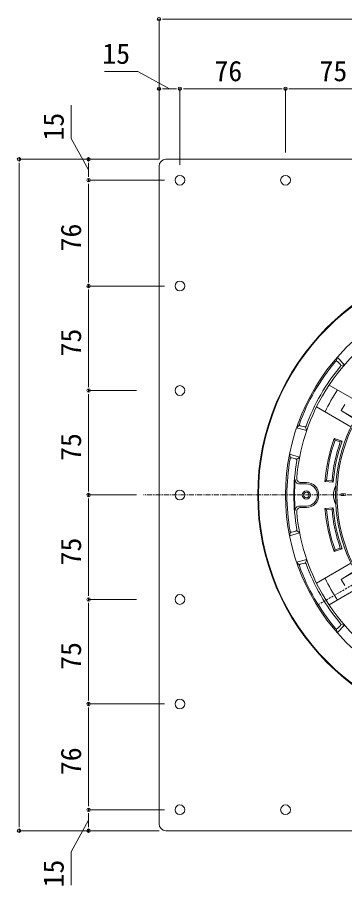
# Model space of a CAD drawing. Units: millimetres, scale not verified. Extents: x -1380 to 1380, y -955 to 955.
# Drawn here: x -793 to -557, y -55 to 568 of the extents above; entities that cross this region are included whole.
import ezdxf
from ezdxf.enums import TextEntityAlignment as Align

# ---------------------------------------------------------------- set-up
doc = ezdxf.new("R2010")
doc.units = ezdxf.units.MM
doc.header["$LTSCALE"] = 3
doc.linetypes.add('USER1', pattern=[2, 1.25, -0.25, 0.25, -0.25])
doc.linetypes.add('USER3', pattern=[0.75, 0.5, -0.25])
for name, color, linetype, lineweight in [('0-0_0', 7, 'Continuous', 15), ('0-2_L-2', 7, 'Continuous', 18), ('0-3_L-1', 7, 'Continuous', 18), ('0-4_L-5', 2, 'USER1', 18), ('0-9_SUNPO', 7, 'Continuous', 18), ('0-B_L-1a', 3, 'Continuous', 18), ('0-C_L-1b', 150, 'Continuous', 18)]:
    doc.layers.add(name, color=color, linetype=linetype, lineweight=lineweight)
doc.styles.add('ＭＳ ゴシック', font='')
doc.styles.get('ＭＳ ゴシック').set_extended_font_data('MS Gothic')

msp = doc.modelspace()

# ---------------------------------------------------------------- linework, layer by layer
at = {"layer": '0-0_0'}
for p, q in [((-692.182, 566.667), (-689.682, 566.667)), ((-688.432, 566.667), (-685.932, 566.667)), ((-692.182, 516.667), (-689.682, 516.667)), ((-688.432, 516.667), (-685.932, 516.667)), ((-678.432, 516.667), (-680.932, 516.667)), ((-674.682, 516.667), (-677.182, 516.667)), ((-677.182, 516.667), (-674.682, 516.667)), ((-673.432, 516.667), (-670.932, 516.667)), ((-602.432, 516.667), (-604.932, 516.667)), ((-598.682, 516.667), (-601.182, 516.667)), ((-601.182, 516.667), (-598.682, 516.667)), ((-597.432, 516.667), (-594.932, 516.667)), ((-791.599, 467.25), (-791.599, 464.75)), ((-791.599, 463.5), (-791.599, 461)), ((-741.599, 467.25), (-741.599, 464.75)), ((-741.599, 463.5), (-741.599, 461)), ((-741.599, 453.5), (-741.599, 456)), ((-741.599, 452.25), (-741.599, 449.75)), ((-741.599, 449.75), (-741.599, 452.25)), ((-741.599, 448.5), (-741.599, 446)), ((-741.599, 377.5), (-741.599, 380)), ((-741.599, 373.75), (-741.599, 376.25)), ((-741.599, 376.25), (-741.599, 373.75)), ((-741.599, 372.5), (-741.599, 370)), ((-741.599, 302.5), (-741.599, 305)), ((-741.599, 301.25), (-741.599, 298.75)), ((-741.599, 298.75), (-741.599, 301.25)), ((-741.599, 297.5), (-741.599, 295)), ((-741.599, 227.5), (-741.599, 230)), ((-741.599, 223.75), (-741.599, 226.25)), ((-741.599, 226.25), (-741.599, 223.75)), ((-741.599, 222.5), (-741.599, 220)), ((-741.599, 152.5), (-741.599, 155)), ((-741.599, 148.75), (-741.599, 151.25)), ((-741.599, 151.25), (-741.599, 148.75)), ((-741.599, 147.5), (-741.599, 145)), ((-741.599, 77.5), (-741.599, 80)), ((-741.599, 76.25), (-741.599, 73.75)), ((-741.599, 73.75), (-741.599, 76.25)), ((-741.599, 72.5), (-741.599, 70)), ((-741.599, 1.5), (-741.599, 4)), ((-741.599, 0.25), (-741.599, -2.25)), ((-741.599, -2.25), (-741.599, 0.25)), ((-741.599, -3.5), (-741.599, -6)), ((-791.599, -13.5), (-791.599, -11)), ((-741.599, -13.5), (-741.599, -11)), ((-791.599, -17.25), (-791.599, -14.75)), ((-741.599, -17.25), (-741.599, -14.75))]:
    msp.add_line(p, q, dxfattribs=at)
for centre in [(-690.932, 566.667), (-690.932, 516.667), (-675.932, 516.667), (-675.932, 516.667), (-599.932, 516.667), (-599.932, 516.667), (-791.599, 466), (-741.599, 466), (-741.599, 451), (-741.599, 451), (-741.599, 375), (-741.599, 375), (-741.599, 300), (-741.599, 300), (-741.599, 225), (-741.599, 225), (-741.599, 150), (-741.599, 150), (-741.599, 75), (-741.599, 75), (-741.599, -1), (-741.599, -1), (-791.599, -16), (-741.599, -16)]:
    msp.add_circle(centre, 1.25, dxfattribs=at)
at = {"layer": '0-2_L-2'}
msp.add_circle((-449.932, 225), 169.5, dxfattribs=at)
for start, end in [(0, 180), (180, 0)]:
    msp.add_arc((-449.932, 225), 170, start, end, dxfattribs=at)
at = {"layer": '0-3_L-1'}
for p, q in [((-213.932, 466), (-685.932, 466)), ((-690.932, 461), (-690.932, -11)), ((-685.932, -16), (-213.932, -16))]:
    msp.add_line(p, q, dxfattribs=at)
for centre in [(-675.932, 451), (-599.932, 451), (-675.932, 375), (-675.932, 300), (-675.932, 225), (-675.932, 150), (-675.932, 75), (-675.932, -1), (-599.932, -1)]:
    msp.add_circle(centre, 3.5, dxfattribs=at)
for centre, start, end in [((-685.932, 461), 90, 180), ((-685.932, -11), 180, 270)]:
    msp.add_arc(centre, 5, start, end, dxfattribs=at)
at = {"layer": '0-4_L-5'}
msp.add_line((-197.783, 225), (-702.081, 225), dxfattribs=at)
at = {"layer": '0-9_SUNPO'}
for p, q in [((-690.932, 466), (-690.932, 566.667)), ((-685.932, 566.667), (-213.932, 566.667)), ((-690.932, 466), (-690.932, 516.667)), ((-685.932, 516.667), (-680.932, 516.667)), ((-675.932, 462), (-675.932, 516.667)), ((-675.932, 462), (-675.932, 516.667)), ((-670.932, 516.667), (-604.932, 516.667)), ((-599.932, 471), (-599.932, 516.667)), ((-599.932, 471), (-599.932, 516.667)), ((-594.932, 516.667), (-529.932, 516.667)), ((-690.932, 466), (-791.599, 466)), ((-690.932, 466), (-741.599, 466)), ((-791.599, -11), (-791.599, 461)), ((-741.599, 456), (-741.599, 461)), ((-686.932, 451), (-741.599, 451)), ((-686.932, 451), (-741.599, 451)), ((-741.599, 380), (-741.599, 446)), ((-686.932, 375), (-741.599, 375)), ((-686.932, 375), (-741.599, 375)), ((-741.599, 305), (-741.599, 370)), ((-707.081, 300), (-741.599, 300)), ((-707.081, 300), (-741.599, 300)), ((-741.599, 230), (-741.599, 295)), ((-707.081, 225), (-741.599, 225)), ((-707.081, 225), (-741.599, 225)), ((-741.599, 220), (-741.599, 155)), ((-707.081, 150), (-741.599, 150)), ((-707.081, 150), (-741.599, 150)), ((-741.599, 145), (-741.599, 80)), ((-686.932, 75), (-741.599, 75)), ((-686.932, 75), (-741.599, 75)), ((-741.599, 70), (-741.599, 4)), ((-686.932, -1), (-741.599, -1)), ((-686.932, -1), (-741.599, -1)), ((-741.599, -11), (-741.599, -6)), ((-690.932, -16), (-791.599, -16)), ((-690.932, -16), (-741.599, -16))]:
    msp.add_line(p, q, dxfattribs=at)
for points in [[(-683.432, 516.667), (-706.219, 529.167), (-730.147, 529.167)], [(-741.599, 458.5), (-754.099, 481), (-754.099, 504.928)], [(-741.599, -8.5), (-754.099, -31.286), (-754.099, -55.215)]]:
    msp.add_lwpolyline(points, dxfattribs=at)
at = {"layer": '0-B_L-1a'}
for radius, start, end in [(114, 93.07089, 266.92911), (113, 93.61565, 266.38435)]:
    msp.add_arc((-449.932, 225), radius, start, end, dxfattribs=at)
at = {"layer": '0-C_L-1b'}
for p, q in [((-563.356, 321.636), (-562.88, 323.374)), ((-557.433, 318.541), (-562.748, 323.857)), ((-560.457, 318.737), (-562.587, 320.867)), ((-559.809, 318.089), (-557.924, 318.448)), ((-543.851, 289.616), (-568.594, 303.901)), ((-552.851, 274.028), (-577.594, 288.313)), ((-549.885, 279.821), (-559.839, 285.568)), ((-590.333, 274.91), (-591.601, 273.628)), ((-586.374, 273.849), (-589.283, 274.628)), ((-584.691, 271.327), (-591.952, 273.273)), ((-585.488, 273.611), (-584.856, 271.8)), ((-564.956, 265.663), (-564.34, 264.394)), ((-559.283, 263.71), (-564.956, 265.663)), ((-560.558, 263.091), (-564.34, 264.394)), ((-560.558, 263.091), (-559.283, 263.71)), ((-589.801, 252.259), (-597.062, 254.204)), ((-596.478, 251.977), (-596.935, 253.721)), ((-592.518, 250.916), (-595.427, 251.696)), ((-591.632, 250.679), (-590.179, 251.932)), ((-584.932, 233), (-590.001, 233)), ((-584.932, 234), (-588.915, 234)), ((-570.472, 235.546), (-571.551, 234.636)), ((-571.551, 234.636), (-565.574, 234.113)), ((-570.472, 235.546), (-566.487, 235.197)), ((-566.487, 235.197), (-565.574, 234.113)), ((-584.932, 217), (-590.001, 217)), ((-584.932, 216), (-588.915, 216)), ((-571.551, 215.364), (-565.574, 215.886)), ((-570.472, 214.454), (-571.551, 215.364)), ((-570.472, 214.454), (-566.487, 214.803)), ((-566.487, 214.803), (-565.574, 215.886)), ((-589.801, 197.741), (-597.062, 195.796)), ((-596.478, 198.023), (-596.935, 196.279)), ((-592.518, 199.084), (-595.427, 198.304)), ((-591.632, 199.321), (-590.179, 198.068)), ((-559.283, 186.29), (-564.956, 184.336)), ((-564.956, 184.336), (-564.34, 185.606)), ((-560.558, 186.909), (-564.34, 185.606)), ((-560.558, 186.909), (-559.283, 186.29)), ((-584.691, 178.673), (-591.952, 176.727)), ((-590.333, 175.09), (-591.601, 176.372)), ((-586.374, 176.151), (-589.283, 175.372)), ((-585.488, 176.389), (-584.856, 178.2)), ((-552.851, 175.972), (-577.594, 161.687)), ((-549.885, 170.179), (-559.839, 164.432)), ((-543.851, 160.384), (-568.594, 146.099)), ((-557.433, 131.459), (-562.748, 126.143)), ((-560.457, 131.263), (-562.587, 129.133)), ((-559.809, 131.911), (-557.924, 131.552)), ((-563.356, 128.364), (-562.88, 126.626))]:
    msp.add_line(p, q, dxfattribs=at)
at = {"layer": '0-C_L-1b', "linetype": 'USER3'}
msp.add_line((-546.064, 163.725), (-577.264, 145.712), dxfattribs=at)
at = {"layer": '0-C_L-1b'}
for points in [[(-550.142, 279.35), (-559.839, 285.568), (-557.339, 289.898)], [(-550.142, 170.649), (-559.839, 164.432), (-557.339, 160.102)]]:
    msp.add_lwpolyline(points, dxfattribs=at)
for centre, radius in [((-449.932, 225), 150), ((-584.932, 225), 3), ((-584.932, 225), 2)]:
    msp.add_circle(centre, radius, dxfattribs=at)
for centre, radius, start, end in [((-449.932, 225), 142.5, 90, 150), ((-449.499, 224.75), 149.5, 140.02222, 159.97778), ((-563.294, 320.16), 1, 45, 140.02222), ((-561.164, 318.03), 1, 320.12605, 45), ((-449.499, 224.75), 144.5, 140.12605, 159.87395), ((-449.932, 225), 135.486, 146.19119, 153.80881), ((-449.932, 225), 142.5, 150, 175.06523), ((-589.024, 275.594), 1, 159.97778, 255), ((-586.115, 274.815), 1, 255, 339.87395), ((-449.932, 225), 122, 160.53036, 175.46964), ((-449.932, 225), 121, 161, 175), ((-449.932, 225), 117, 161, 175), ((-449.932, 225), 116, 160.50606, 175.49394), ((-449.432, 225), 149.5, 170.02222, 189.97778), ((-595.686, 250.73), 1, 75, 170.02222), ((-449.432, 225), 144.5, 170.12605, 189.87395), ((-592.777, 249.951), 1, 350.12605, 75), ((-588.915, 237), 3, 175.06523, 270), ((-449.932, 225), 143.5, 175.50961, 184.49039), ((-590.001, 236), 3, 175.50961, 270), ((-584.932, 225), 9, 270, 90), ((-584.932, 225), 8, 270, 90), ((-551.45, 225), 14, 151.34108, 208.65892), ((-552.45, 225), 13, 150.38359, 209.61641), ((-590.001, 214), 3, 90, 184.49039), ((-588.915, 213), 3, 90, 184.93477), ((-449.932, 225), 142.5, 184.93477, 210), ((-449.932, 225), 122, 184.53036, 199.46964), ((-449.932, 225), 121, 185, 199), ((-449.932, 225), 117, 185, 199), ((-449.932, 225), 116, 184.50606, 199.49394), ((-592.777, 200.049), 1, 285, 9.87395), ((-595.686, 199.27), 1, 189.97778, 285), ((-589.024, 174.406), 1, 105, 200.02222), ((-586.115, 175.185), 1, 20.12605, 105), ((-449.499, 225.25), 144.5, 200.12605, 219.87395), ((-449.499, 225.25), 149.5, 200.02222, 219.97778), ((-449.932, 225), 135.486, 206.19119, 213.80881), ((-449.932, 225), 142.5, 210, 270), ((-561.164, 131.97), 1, 315, 39.87395), ((-563.294, 129.84), 1, 219.97778, 315)]:
    msp.add_arc(centre, radius, start, end, dxfattribs=at)

# ---------------------------------------------------------------- texts
at = {"layer": '0-9_SUNPO', "style": 'ＭＳ ゴシック'}
for s, p in [('15', (-731.686, 530.167)), ('76', (-651.029, 517.667)), ('75', (-575.478, 517.667))]:
    msp.add_text(s, height=14.66, dxfattribs=at).set_placement(p, align=Align.BOTTOM_LEFT)
for s, p in [('15', (-755.099, 479.461)), ('76', (-742.599, 399.904)), ('75', (-742.599, 324.454)), ('75', (-742.599, 249.454)), ('75', (-742.599, 174.454)), ('75', (-742.599, 99.454)), ('76', (-742.599, 23.904)), ('15', (-755.099, -56.753))]:
    msp.add_text(s, height=14.66, rotation=90, dxfattribs=at).set_placement(p, align=Align.BOTTOM_LEFT)
at = {"layer": '0-B_L-1a', "color": 7, "style": 'ＭＳ ゴシック', "width": 0.85}
msp.add_text('H', height=3.666, rotation=270, dxfattribs=at).set_placement((-561.432, 226.417), align=Align.BOTTOM_LEFT)

doc.saveas('drawing.dxf')
